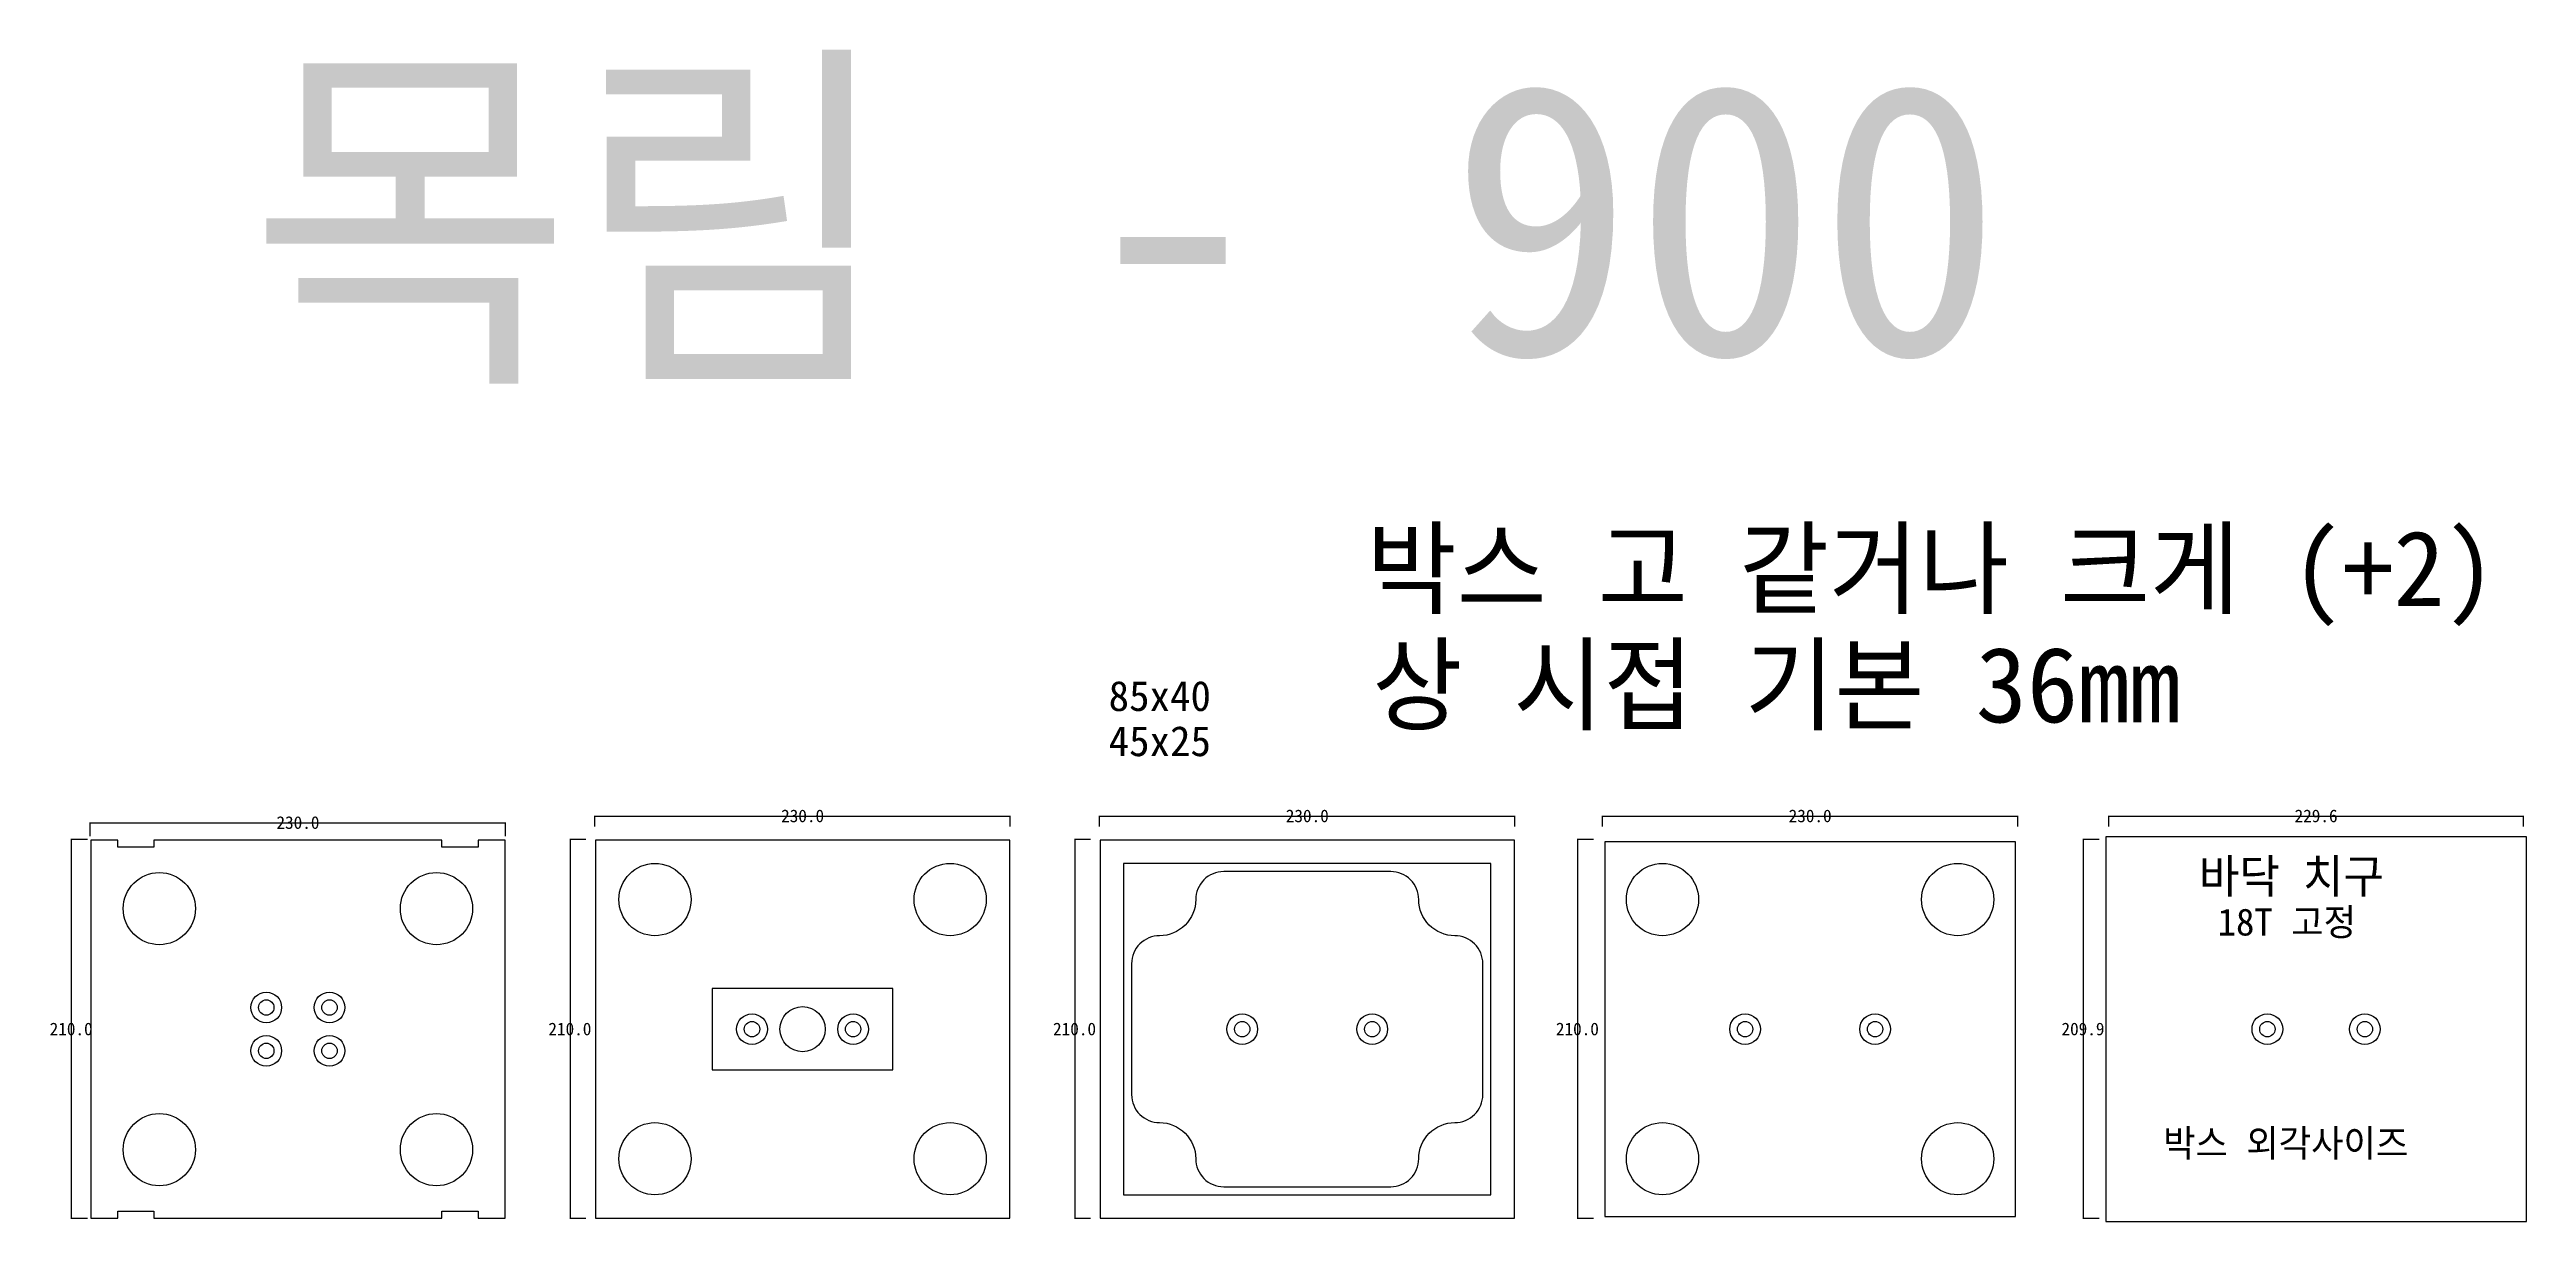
# Model space of a CAD drawing. Header units: millimetres. Extents: x 615 to 1986, y 377 to 1026.
import ezdxf

# ---------------------------------------------------------------- set-up
doc = ezdxf.new("R2010")
doc.units = ezdxf.units.MM
for name, color, linetype in [('TEXT', 7, 'Continuous'), ('볼트 구멍', 7, 'Continuous'), ('치구', 7, 'Continuous'), ('치수', 7, 'Continuous')]:
    doc.layers.add(name, color=color, linetype=linetype)
doc.dimstyles.get("Standard").update_dxf_attribs({"dimtxt": 7, "dimasz": 0.18, "dimexe": 0.18, "dimexo": 0.0625, "dimgap": 0.09, "dimtad": 0, "dimtih": 1, "dimtoh": 1, "dimdec": 1, "dimzin": 0, "dimdsep": 46, "dimtxsty": 'Standard', "dimcen": 0.09, "dimadec": 0, "dimazin": 0, "dimtfac": 1, "dimtdec": 1, "dimtofl": 0, "dimtmove": 0, "dimatfit": 3, "dimfxl": 0, "dimtolj": 1, "dimtzin": 0, "dimarcsym": 0})

# ---------------------------------------------------------------- blocks, each defined once
blk = doc.blocks.new('*D22')
at = {"color": 0, "lineweight": -2}
for p, q in [((635.6, 588.3), (626.5, 588.3)), ((626.6, 588.3), (626.6, 378.3)), ((635.6, 378.3), (626.5, 378.3))]:
    blk.add_line(p, q, dxfattribs=at)
for points in [[(626.6, 588.3), (626.7, 588.1), (626.6, 588.1)], [(626.6, 378.3), (626.6, 378.4), (626.7, 378.4)]]:
    blk.add_solid(points)
at = {"layer": 'Defpoints'}
for p in [(626.6, 588.3), (635.7, 588.3), (626.6, 378.3), (635.7, 378.3)]:
    blk.add_point(p, dxfattribs=at)
at = {"insert": (626.6, 483.3), "char_height": 7, "attachment_point": 5}
blk.add_mtext('210.0', dxfattribs=at)
blk = doc.blocks.new('*D26')
at = {"color": 0, "lineweight": -2}
for p, q in [((637.2, 590.1), (637.2, 597.7)), ((637.2, 597.5), (867.2, 597.5)), ((867.2, 590.1), (867.2, 597.7))]:
    blk.add_line(p, q, dxfattribs=at)
for points in [[(637.2, 597.5), (637.4, 597.5), (637.4, 597.4)], [(867.2, 597.5), (867, 597.4), (867, 597.5)]]:
    blk.add_solid(points)
at = {"layer": 'Defpoints'}
for p in [(637.2, 597.5), (637.2, 590.1), (867.2, 597.5), (867.2, 590.1)]:
    blk.add_point(p, dxfattribs=at)
at = {"insert": (752.2, 597.6), "char_height": 7, "attachment_point": 5}
blk.add_mtext('230.0', dxfattribs=at)
blk = doc.blocks.new('*D30')
at = {"color": 0, "lineweight": -2}
for p, q in [((1474.7, 595.4), (1474.7, 601.4)), ((1474.7, 601.2), (1704.7, 601.2)), ((1704.7, 595.4), (1704.7, 601.4))]:
    blk.add_line(p, q, dxfattribs=at)
for points in [[(1474.7, 601.2), (1474.9, 601.3), (1474.9, 601.2)], [(1704.7, 601.2), (1704.5, 601.2), (1704.5, 601.3)]]:
    blk.add_solid(points)
at = {"layer": 'Defpoints'}
for p in [(1474.7, 601.2), (1474.7, 595.4), (1704.7, 601.2), (1704.7, 595.4)]:
    blk.add_point(p, dxfattribs=at)
at = {"insert": (1589.7, 601.3), "char_height": 7, "attachment_point": 5}
blk.add_mtext('230.0', dxfattribs=at)
blk = doc.blocks.new('*D31')
at = {"color": 0, "lineweight": -2}
for p, q in [((911.7, 588.3), (902.7, 588.3)), ((902.9, 588.3), (902.9, 378.3)), ((911.7, 378.3), (902.7, 378.3))]:
    blk.add_line(p, q, dxfattribs=at)
for points in [[(902.9, 588.3), (902.9, 588.1), (902.8, 588.1)], [(902.9, 378.3), (902.8, 378.4), (902.9, 378.4)]]:
    blk.add_solid(points)
at = {"layer": 'Defpoints'}
for p in [(902.9, 588.3), (911.8, 588.3), (902.9, 378.3), (911.8, 378.3)]:
    blk.add_point(p, dxfattribs=at)
at = {"insert": (902.8, 483.3), "char_height": 7, "attachment_point": 5}
blk.add_mtext('210.0', dxfattribs=at)
blk = doc.blocks.new('*D32')
at = {"color": 0, "lineweight": -2}
for p, q in [((1191.2, 588.3), (1182.2, 588.3)), ((1182.4, 588.3), (1182.4, 378.3)), ((1191.2, 378.3), (1182.2, 378.3))]:
    blk.add_line(p, q, dxfattribs=at)
for points in [[(1182.4, 588.3), (1182.4, 588.1), (1182.3, 588.1)], [(1182.4, 378.3), (1182.3, 378.4), (1182.4, 378.4)]]:
    blk.add_solid(points)
at = {"layer": 'Defpoints'}
for p in [(1182.4, 588.3), (1191.3, 588.3), (1182.4, 378.3), (1191.3, 378.3)]:
    blk.add_point(p, dxfattribs=at)
at = {"insert": (1182.3, 483.3), "char_height": 7, "attachment_point": 5}
blk.add_mtext('210.0', dxfattribs=at)
blk = doc.blocks.new('*D33')
at = {"color": 0, "lineweight": -2}
for p, q in [((1469.7, 588.3), (1460.7, 588.3)), ((1460.9, 588.3), (1460.9, 378.3)), ((1469.7, 378.3), (1460.7, 378.3))]:
    blk.add_line(p, q, dxfattribs=at)
for points in [[(1460.9, 588.3), (1460.9, 588.1), (1460.8, 588.1)], [(1460.9, 378.3), (1460.8, 378.4), (1460.9, 378.4)]]:
    blk.add_solid(points)
at = {"layer": 'Defpoints'}
for p in [(1460.9, 588.3), (1469.8, 588.3), (1460.9, 378.3), (1469.8, 378.3)]:
    blk.add_point(p, dxfattribs=at)
at = {"insert": (1460.8, 483.3), "char_height": 7, "attachment_point": 5}
blk.add_mtext('210.0', dxfattribs=at)
blk = doc.blocks.new('*D34')
at = {"color": 0, "lineweight": -2}
for p, q in [((916.7, 595.4), (916.7, 601.4)), ((916.7, 601.2), (1146.7, 601.2)), ((1146.7, 595.4), (1146.7, 601.4))]:
    blk.add_line(p, q, dxfattribs=at)
for points in [[(916.7, 601.2), (916.9, 601.3), (916.9, 601.2)], [(1146.7, 601.2), (1146.5, 601.2), (1146.5, 601.3)]]:
    blk.add_solid(points)
at = {"layer": 'Defpoints'}
for p in [(916.7, 601.2), (916.7, 595.4), (1146.7, 601.2), (1146.7, 595.4)]:
    blk.add_point(p, dxfattribs=at)
at = {"insert": (1031.7, 601.3), "char_height": 7, "attachment_point": 5}
blk.add_mtext('230.0', dxfattribs=at)
blk = doc.blocks.new('*D35')
at = {"color": 0, "lineweight": -2}
for p, q in [((1196.2, 595.4), (1196.2, 601.4)), ((1196.2, 601.2), (1426.2, 601.2)), ((1426.2, 595.4), (1426.2, 601.4))]:
    blk.add_line(p, q, dxfattribs=at)
for points in [[(1196.2, 601.2), (1196.4, 601.3), (1196.4, 601.2)], [(1426.2, 601.2), (1426, 601.2), (1426, 601.3)]]:
    blk.add_solid(points)
at = {"layer": 'Defpoints'}
for p in [(1196.2, 601.2), (1196.2, 595.4), (1426.2, 601.2), (1426.2, 595.4)]:
    blk.add_point(p, dxfattribs=at)
at = {"insert": (1311.2, 601.3), "char_height": 7, "attachment_point": 5}
blk.add_mtext('230.0', dxfattribs=at)
blk = doc.blocks.new('*D36')
at = {"color": 0, "lineweight": -2}
for p, q in [((1749.7, 588.2), (1740.7, 588.2)), ((1740.9, 588.2), (1740.9, 378.3)), ((1749.7, 378.3), (1740.7, 378.3))]:
    blk.add_line(p, q, dxfattribs=at)
for points in [[(1740.9, 588.2), (1740.9, 588), (1740.8, 588)], [(1740.9, 378.3), (1740.8, 378.5), (1740.9, 378.5)]]:
    blk.add_solid(points)
at = {"layer": 'Defpoints'}
for p in [(1740.9, 588.2), (1749.8, 588.2), (1740.9, 378.3), (1749.8, 378.3)]:
    blk.add_point(p, dxfattribs=at)
at = {"insert": (1740.8, 483.3), "char_height": 7, "attachment_point": 5}
blk.add_mtext('209.9', dxfattribs=at)
blk = doc.blocks.new('*D37')
at = {"color": 0, "lineweight": -2}
for p, q in [((1755.1, 595.4), (1755.1, 601.4)), ((1755.1, 601.2), (1984.7, 601.2)), ((1984.7, 595.4), (1984.7, 601.4))]:
    blk.add_line(p, q, dxfattribs=at)
for points in [[(1755.1, 601.2), (1755.3, 601.3), (1755.3, 601.2)], [(1984.7, 601.2), (1984.5, 601.2), (1984.5, 601.3)]]:
    blk.add_solid(points)
at = {"layer": 'Defpoints'}
for p in [(1755.1, 601.2), (1755.1, 595.4), (1984.7, 601.2), (1984.7, 595.4)]:
    blk.add_point(p, dxfattribs=at)
at = {"insert": (1869.9, 601.3), "char_height": 7, "attachment_point": 5}
blk.add_mtext('229.6', dxfattribs=at)

msp = doc.modelspace()

# ---------------------------------------------------------------- linework, layer by layer
at = {"layer": '볼트 구멍', "color": 1}
msp.add_lwpolyline([(1081.67, 505.75), (981.67, 505.75), (981.67, 460.75), (1081.67, 460.75)], close=True, dxfattribs=at)
at = {"layer": '볼트 구멍', "color": 6}
for centre in [(734.67, 495.25), (769.67, 495.25), (1003.67, 483.25), (1059.67, 483.25), (1275.17, 483.25), (1347.17, 483.25), (1553.67, 483.25), (1625.67, 483.25), (1842.92, 483.25), (1896.92, 483.25), (734.67, 471.25), (769.67, 471.25)]:
    msp.add_circle(centre, 8.5, dxfattribs=at)
at = {"layer": '볼트 구멍', "color": 3}
for centre, radius in [((734.67, 495.25), 4.25), ((769.67, 495.25), 4.25), ((1031.67, 483.25), 12.5), ((1003.67, 483.25), 4.25), ((1059.67, 483.25), 4.25), ((1275.17, 483.25), 4.25), ((1347.17, 483.25), 4.25), ((1553.67, 483.25), 4.25), ((1625.67, 483.25), 4.25), ((1842.92, 483.25), 4.25), ((1896.92, 483.25), 4.25), ((734.67, 471.25), 4.25), ((769.67, 471.25), 4.25)]:
    msp.add_circle(centre, radius, dxfattribs=at)
at = {"layer": '치구'}
for points in [[(637.42, 378.5), (652.42, 378.5), (652.42, 382.5), (672.42, 382.5), (672.42, 378.5), (831.92, 378.5), (831.92, 382.5), (851.92, 382.5), (851.92, 378.5), (866.92, 378.5), (866.92, 588), (851.92, 588), (851.92, 584), (831.92, 584), (831.92, 588), (672.42, 588), (672.42, 584), (652.42, 584), (652.42, 588), (637.42, 588)], [(916.92, 588), (916.92, 378.5), (1146.42, 378.5), (1146.42, 588)], [(1196.42, 588), (1196.42, 378.5), (1425.92, 378.5), (1425.92, 588)], [(1475.92, 587), (1475.92, 379.5), (1703.42, 379.5), (1703.42, 587)], [(1753.42, 589.75), (1753.42, 376.75), (1986.42, 376.75), (1986.42, 589.75)], [(1209.42, 575), (1209.42, 391.5), (1412.92, 391.5), (1412.92, 575)]]:
    msp.add_lwpolyline(points, close=True, dxfattribs=at)
msp.add_lwpolyline([(1213.92, 447, 0.4142136), (1229.42, 431.5, -0.4142136), (1249.42, 411.5, 0.4142136), (1264.92, 396), (1357.42, 396, 0.4142136), (1372.92, 411.5, -0.4142136), (1392.92, 431.5, 0.4142136), (1408.42, 447), (1408.42, 519.5, 0.4142136), (1392.92, 535, -0.4142136), (1372.92, 555, 0.4142136), (1357.42, 570.5), (1264.92, 570.5, 0.4142136), (1249.42, 555, -0.4142136), (1229.42, 535, 0.4142136), (1213.92, 519.5)], format="xyb", close=True, dxfattribs=at)
for centre in [(675.42, 550), (828.92, 550), (949.92, 555), (1113.42, 555), (1507.92, 555), (1671.42, 555), (675.42, 416.5), (828.92, 416.5), (949.92, 411.5), (1113.42, 411.5), (1507.92, 411.5), (1671.42, 411.5)]:
    msp.add_circle(centre, 20, dxfattribs=at)

# ---------------------------------------------------------------- texts
at = {"layer": 'TEXT', "color": 3}
for s, height, p in [('목림 - 900', 150, (724.94, 856.74)), ('박스 외각사이즈', 15, (1785.19, 412.62))]:
    msp.add_text(s, height=height, dxfattribs=at).set_placement(p)
at = {"layer": 'TEXT', "color": 1}
for s, height, p in [('박스 고 같거나 크게 (+2)', 41.6667, (1344.08, 717.56)), ('상 시접 기본 36mm', 41.6667, (1347.22, 653.15)), ('85x40', 16.667, (1201.17, 659.44)), ('45x25', 16.667, (1201.17, 634.44))]:
    msp.add_text(s, height=height, dxfattribs=at).set_placement(p)
at = {"layer": 'TEXT', "color": 6, "linetype": 'Continuous'}
msp.add_text('바닥 치구', height=18.75, dxfattribs=at).set_placement((1805, 558.6))
at = {"layer": 'TEXT', "color": 6}
msp.add_text('18T 고정', height=15, dxfattribs=at).set_placement((1815.35, 535.09))

# ---------------------------------------------------------------- dimensions: what is measured, and where the dimension line sits
at = {"layer": '치수', "color": 4}
for base, p1, p2, picture, middle in [((1146.67, 601.24), (916.67, 595.36), (1146.67, 595.36), '*D34', (1031.67, 601.33)), ((1426.17, 601.24), (1196.17, 595.36), (1426.17, 595.36), '*D35', (1311.17, 601.33)), ((1704.67, 601.24), (1474.67, 595.36), (1704.67, 595.36), '*D30', (1589.67, 601.33)), ((1984.7, 601.24), (1755.14, 595.36), (1984.7, 595.36), '*D37', (1869.92, 601.33)), ((867.17, 597.48), (637.17, 590.08), (867.17, 590.08), '*D26', (752.17, 597.57))]:
    dim = msp.add_linear_dim(base=base, p1=p1, p2=p2, dimstyle='Standard', override={"dimtxt": 5}, dxfattribs=at)
    dim.commit()
    dim.dimension.update_dxf_attribs({"geometry": picture, "text_midpoint": middle})
for base, p1, p2, picture, middle in [((626.64, 378.25), (635.71, 588.25), (635.71, 378.25), '*D22', (626.55, 483.25)), ((902.88, 378.25), (911.78, 588.25), (911.78, 378.25), '*D31', (902.79, 483.25)), ((1182.38, 378.25), (1191.28, 588.25), (1191.28, 378.25), '*D32', (1182.29, 483.25)), ((1460.88, 378.25), (1469.78, 588.25), (1469.78, 378.25), '*D33', (1460.79, 483.25)), ((1740.8753, 378.3282), (1749.7802, 588.1804), (1749.7802, 378.3282), '*D36', (1740.7853, 483.2543))]:
    dim = msp.add_linear_dim(base=base, p1=p1, p2=p2, angle=90, dimstyle='Standard', override={"dimtxt": 5}, dxfattribs=at)
    dim.commit()
    dim.dimension.update_dxf_attribs({"geometry": picture, "text_midpoint": middle})

doc.saveas('drawing.dxf')
